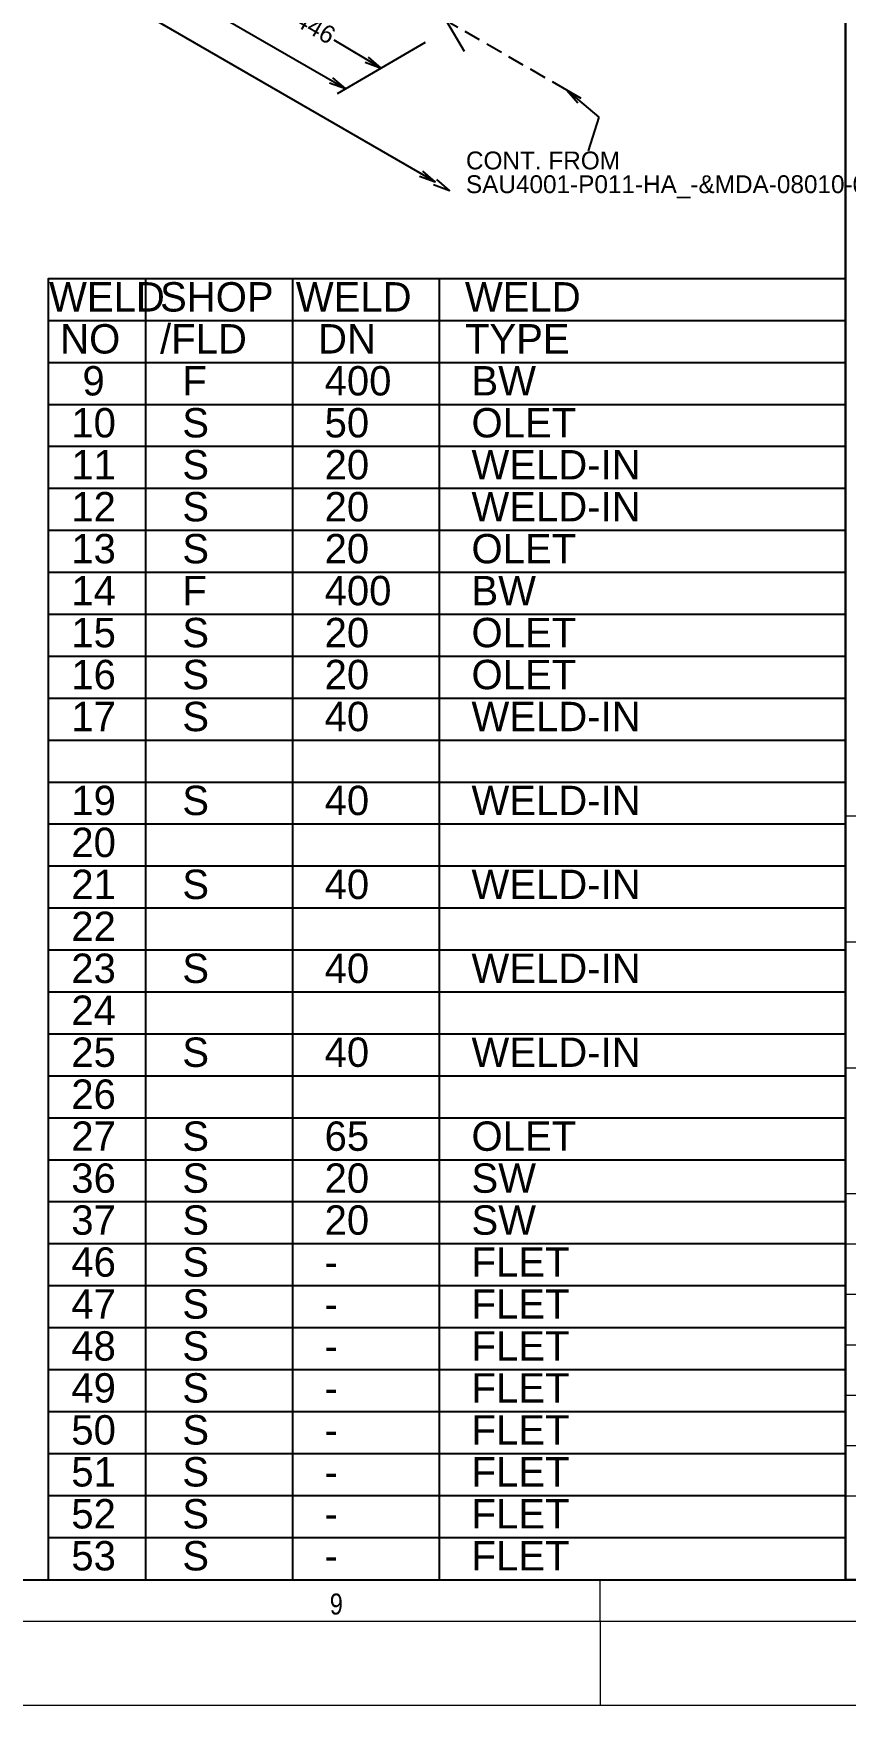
# Model space of a CAD drawing. Extents: x 0 to 846, y 0 to 594.
# Drawn here: x 563.2 to 660, y 0 to 199.2 of the extents above; entities that cross this region are included whole.
import ezdxf

# ---------------------------------------------------------------- set-up
doc = ezdxf.new("R2010")
doc.units = 0
doc.header["$MEASUREMENT"] = 0
doc.linetypes.add('GT110', pattern=[3, 2, -1])
doc.layers.get('0').update_dxf_attribs({"linetype": 'CONTINUOUS'})
doc.layers.add('G-ANNO-BRDR', color=3, linetype='CONTINUOUS', lineweight=0)
doc.layers.add('G-ANNO-TTLB', color=7, linetype='CONTINUOUS', lineweight=0)
doc.layers.add('GT_1', color=7, linetype='CONTINUOUS')
doc.styles.add('HTX1', font='O8116901', dxfattribs={"width": 1.02})
doc.styles.add('Style-Arial', font='arial.ttf')

# ---------------------------------------------------------------- blocks, each defined once
blk = doc.blocks.new('*U6')
at = {"layer": 'G-ANNO-TTLB', "color": 7, "lineweight": 13, "ltscale": 0.172512}
blk.add_line((0.20524, 0.0025), (0.20524, -0.0025), dxfattribs=at)
at = {"layer": 'G-ANNO-TTLB', "color": 7, "lineweight": 13, "insert": (0.17305, -0.00042), "char_height": 0.0025, "attachment_point": 4, "line_spacing_factor": 0.6, "style": 'Style-Arial', "bg_fill": 3, "box_fill_scale": 1.25, "bg_fill_color": 7, "bg_fill_transparency": 0}
blk.add_mtext('\\H1x;\\W0.8;9', dxfattribs=at)
blk = doc.blocks.new('*U4')
at = {"layer": 'G-ANNO-TTLB', "color": 7, "lineweight": 13, "ltscale": 0.172512}
blk.add_blockref('*U6', (0, 0.00476), dxfattribs=at)
blk.add_line((0.20525, 0.00226), (0.20525, -0.00774), dxfattribs=at)

msp = doc.modelspace()

# ---------------------------------------------------------------- linework, layer by layer
at = {"linetype": 'Continuous'}
msp.add_line((630.6, 189.27), (629.34, 185.25), dxfattribs=at)
at = {"layer": 'G-ANNO-BRDR', "color": 3, "lineweight": 13, "ltscale": 0.172512, "flags": 128}
msp.add_lwpolyline([(0, 594), (841, 594), (841, 0), (0, 0)], close=True, dxfattribs=at)
at = {"layer": 'G-ANNO-TTLB', "color": 7, "linetype": 'Continuous', "lineweight": 13}
msp.add_line((660, 15), (660, 199), dxfattribs=at)
at = {"layer": 'G-ANNO-TTLB', "linetype": 'Continuous', "lineweight": 13}
for p, q in [((660, 106), (831, 106)), ((660, 91), (831, 91))]:
    msp.add_line(p, q, dxfattribs=at)
at = {"layer": 'G-ANNO-TTLB', "color": 7, "lineweight": 13}
for p, q in [((660, 76), (831, 76)), ((660, 61), (831, 61)), ((660, 55), (717.58, 55)), ((660, 49), (717.58, 49)), ((660, 43), (717.58, 43)), ((660, 37), (717.58, 37)), ((660, 31), (717.58, 31)), ((660, 25), (717.58, 25)), ((660, 25), (831, 25)), ((660, 15), (831, 15))]:
    msp.add_line(p, q, dxfattribs=at)
at = {"layer": 'G-ANNO-TTLB', "color": 7, "lineweight": 13, "ltscale": 0.172512, "flags": 128}
for points in [[(15, 584), (836, 584), (836, 10), (15, 10)], [(831, 15), (20, 15), (20, 579), (831, 579)]]:
    msp.add_lwpolyline(points, close=True, dxfattribs=at)
at = {"layer": 'GT_1', "flags": 128}
for points in [[(20, 15), (831, 15), (831, 15), (660, 15), (660, 579), (20, 579), (20, 15)], [(831, 15), (831, 579), (660, 579), (660, 15), (831, 15)], [(611.12, 181.54), (338.6, 338.97)], [(614.6, 197.07), (610.4, 204.27)], [(600.44, 192.65), (583.73, 202.26)], [(604.68, 195.11), (599.09, 198.42)], [(609.93, 198.16), (599.43, 192.06)], [(602.78, 195.81), (604.68, 195.11), (603.18, 196.41)], [(598.53, 193.36), (600.43, 192.66), (598.93, 193.96)], [(628.5, 191.47), (626.8, 192.47), (628.1, 190.97)], [(626.8, 192.47), (630.6, 189.27)], [(609.22, 182.24), (611.12, 181.54), (609.62, 182.84)], [(610.92, 181.24), (612.82, 180.54), (611.32, 181.84)], [(660, 170), (565, 170), (565, 15)], [(576.6, 170), (576.6, 165)], [(594.1, 170), (594.1, 165)], [(611.6, 170), (611.6, 165)], [(660, 165), (565, 165)], [(576.6, 165), (576.6, 160)], [(594.1, 165), (594.1, 160)], [(611.6, 165), (611.6, 160)], [(660, 160), (565, 160)], [(576.6, 160), (576.6, 155)], [(594.1, 160), (594.1, 155)], [(611.6, 160), (611.6, 155)], [(660, 155), (565, 155)], [(576.6, 155), (576.6, 150)], [(594.1, 155), (594.1, 150)], [(611.6, 155), (611.6, 150)], [(660, 150), (565, 150)], [(576.6, 150), (576.6, 145)], [(594.1, 150), (594.1, 145)], [(611.6, 150), (611.6, 145)], [(660, 145), (565, 145)], [(576.6, 145), (576.6, 140)], [(594.1, 145), (594.1, 140)], [(611.6, 145), (611.6, 140)], [(660, 140), (565, 140)], [(576.6, 140), (576.6, 135)], [(594.1, 140), (594.1, 135)], [(611.6, 140), (611.6, 135)], [(660, 135), (565, 135)], [(576.6, 135), (576.6, 130)], [(594.1, 135), (594.1, 130)], [(611.6, 135), (611.6, 130)], [(660, 130), (565, 130)], [(576.6, 130), (576.6, 125)], [(594.1, 130), (594.1, 125)], [(611.6, 130), (611.6, 125)], [(660, 125), (565, 125)], [(576.6, 125), (576.6, 120)], [(594.1, 125), (594.1, 120)], [(611.6, 125), (611.6, 120)], [(660, 120), (565, 120)], [(576.6, 120), (576.6, 115)], [(594.1, 120), (594.1, 115)], [(611.6, 120), (611.6, 115)], [(660, 115), (565, 115)], [(576.6, 115), (576.6, 110)], [(594.1, 115), (594.1, 110)], [(611.6, 115), (611.6, 110)], [(660, 110), (565, 110)], [(576.6, 110), (576.6, 105)], [(594.1, 110), (594.1, 105)], [(611.6, 110), (611.6, 105)], [(660, 105), (565, 105)], [(576.6, 105), (576.6, 100)], [(594.1, 105), (594.1, 100)], [(611.6, 105), (611.6, 100)], [(660, 100), (565, 100)], [(576.6, 100), (576.6, 95)], [(594.1, 100), (594.1, 95)], [(611.6, 100), (611.6, 95)], [(660, 95), (565, 95)], [(576.6, 95), (576.6, 90)], [(594.1, 95), (594.1, 90)], [(611.6, 95), (611.6, 90)], [(660, 90), (565, 90)], [(576.6, 90), (576.6, 85)], [(594.1, 90), (594.1, 85)], [(611.6, 90), (611.6, 85)], [(660, 85), (565, 85)], [(576.6, 85), (576.6, 80)], [(594.1, 85), (594.1, 80)], [(611.6, 85), (611.6, 80)], [(660, 80), (565, 80)], [(576.6, 80), (576.6, 75)], [(594.1, 80), (594.1, 75)], [(611.6, 80), (611.6, 75)], [(660, 75), (565, 75)], [(576.6, 75), (576.6, 70)], [(594.1, 75), (594.1, 70)], [(611.6, 75), (611.6, 70)], [(660, 70), (565, 70)], [(576.6, 70), (576.6, 55)], [(594.1, 70), (594.1, 55)], [(611.6, 70), (611.6, 55)], [(660, 65), (565, 65)], [(660, 60), (565, 60)], [(660, 55), (565, 55)], [(576.6, 55), (576.6, 50)], [(594.1, 55), (594.1, 50)], [(611.6, 55), (611.6, 50)], [(660, 50), (565, 50)], [(576.6, 50), (576.6, 45)], [(594.1, 50), (594.1, 45)], [(611.6, 50), (611.6, 45)], [(660, 45), (565, 45)], [(576.6, 45), (576.6, 40)], [(594.1, 45), (594.1, 40)], [(611.6, 45), (611.6, 40)], [(660, 40), (565, 40)], [(576.6, 40), (576.6, 35)], [(594.1, 40), (594.1, 35)], [(611.6, 40), (611.6, 35)], [(660, 35), (565, 35)], [(576.6, 35), (576.6, 30)], [(594.1, 35), (594.1, 30)], [(611.6, 35), (611.6, 30)], [(660, 30), (565, 30)], [(576.6, 30), (576.6, 25)], [(594.1, 30), (594.1, 25)], [(611.6, 30), (611.6, 25)], [(660, 25), (565, 25)], [(576.6, 25), (576.6, 20)], [(594.1, 25), (594.1, 20)], [(611.6, 25), (611.6, 20)], [(660, 20), (565, 20)]]:
    msp.add_lwpolyline(points, dxfattribs=at)
at = {"layer": 'GT_1', "linetype": 'GT110', "flags": 128}
msp.add_lwpolyline([(626.8, 192.47), (612.9, 200.47)], dxfattribs=at)

# ---------------------------------------------------------------- texts
at = {"layer": 'GT_1', "style": 'HTX1', "width": 1.02}
msp.add_text('446', height=2.125, rotation=-30, dxfattribs=at).set_placement((594.22, 200.28))
for s, height, p in [('CONT. FROM', 2.125, (614.77, 183.04)), ('SAU4001-P011-HA_-&MDA-08010-056', 2.125, (614.77, 180.21)), ('WELD', 3.5, (565.1, 166.1)), (' SHOP', 3.5, (577, 166.1)), ('WELD', 3.5, (594.5, 166.1)), ('  WELD', 3.5, (612, 166.1)), (' NO', 3.5, (565.1, 161.1)), (' /FLD', 3.5, (577, 161.1)), ('  DN', 3.5, (594.5, 161.1)), ('  TYPE', 3.5, (612, 161.1)), ('   9', 3.5, (565.1, 156.1)), ('   F', 3.5, (577, 156.1)), ('400', 3.5, (597.93, 156.1)), ('BW', 3.5, (615.43, 156.1)), ('  10', 3.5, (565.1, 151.1)), ('   S', 3.5, (577, 151.1)), ('50', 3.5, (597.93, 151.1)), ('OLET', 3.5, (615.43, 151.1)), ('  11', 3.5, (565.1, 146.1)), ('   S', 3.5, (577, 146.1)), ('20', 3.5, (597.93, 146.1)), ('WELD-IN', 3.5, (615.43, 146.1)), ('  12', 3.5, (565.1, 141.1)), ('   S', 3.5, (577, 141.1)), ('20', 3.5, (597.93, 141.1)), ('WELD-IN', 3.5, (615.43, 141.1)), ('  13', 3.5, (565.1, 136.1)), ('   S', 3.5, (577, 136.1)), ('20', 3.5, (597.93, 136.1)), ('OLET', 3.5, (615.43, 136.1)), ('  14', 3.5, (565.1, 131.1)), ('   F', 3.5, (577, 131.1)), ('400', 3.5, (597.93, 131.1)), ('BW', 3.5, (615.43, 131.1)), ('  15', 3.5, (565.1, 126.1)), ('   S', 3.5, (577, 126.1)), ('20', 3.5, (597.93, 126.1)), ('OLET', 3.5, (615.43, 126.1)), ('  16', 3.5, (565.1, 121.1)), ('   S', 3.5, (577, 121.1)), ('20', 3.5, (597.93, 121.1)), ('OLET', 3.5, (615.43, 121.1)), ('  17', 3.5, (565.1, 116.1)), ('   S', 3.5, (577, 116.1)), ('40', 3.5, (597.93, 116.1)), ('WELD-IN', 3.5, (615.43, 116.1)), ('  19', 3.5, (565.1, 106.1)), ('   S', 3.5, (577, 106.1)), ('40', 3.5, (597.93, 106.1)), ('WELD-IN', 3.5, (615.43, 106.1)), ('  20', 3.5, (565.1, 101.1)), ('  21', 3.5, (565.1, 96.1)), ('   S', 3.5, (577, 96.1)), ('40', 3.5, (597.93, 96.1)), ('WELD-IN', 3.5, (615.43, 96.1)), ('  22', 3.5, (565.1, 91.1)), ('  23', 3.5, (565.1, 86.1)), ('   S', 3.5, (577, 86.1)), ('40', 3.5, (597.93, 86.1)), ('WELD-IN', 3.5, (615.43, 86.1)), ('  24', 3.5, (565.1, 81.1)), ('  25', 3.5, (565.1, 76.1)), ('   S', 3.5, (577, 76.1)), ('40', 3.5, (597.93, 76.1)), ('WELD-IN', 3.5, (615.43, 76.1)), ('  26', 3.5, (565.1, 71.1)), ('  27', 3.5, (565.1, 66.1)), ('   S', 3.5, (577, 66.1)), ('65', 3.5, (597.93, 66.1)), ('OLET', 3.5, (615.43, 66.1)), ('  36', 3.5, (565.1, 61.1)), ('   S', 3.5, (577, 61.1)), ('20', 3.5, (597.93, 61.1)), ('SW', 3.5, (615.43, 61.1)), ('  37', 3.5, (565.1, 56.1)), ('   S', 3.5, (577, 56.1)), ('20', 3.5, (597.93, 56.1)), ('SW', 3.5, (615.43, 56.1)), ('  46', 3.5, (565.1, 51.1)), ('   S', 3.5, (577, 51.1)), ('FLET', 3.5, (615.43, 51.1)), ('-', 3.5, (597.93, 51.1)), ('  47', 3.5, (565.1, 46.1)), ('   S', 3.5, (577, 46.1)), ('FLET', 3.5, (615.43, 46.1)), ('-', 3.5, (597.93, 46.1)), ('  48', 3.5, (565.1, 41.1)), ('   S', 3.5, (577, 41.1)), ('FLET', 3.5, (615.43, 41.1)), ('-', 3.5, (597.93, 41.1)), ('  49', 3.5, (565.1, 36.1)), ('   S', 3.5, (577, 36.1)), ('FLET', 3.5, (615.43, 36.1)), ('-', 3.5, (597.93, 36.1)), ('  50', 3.5, (565.1, 31.1)), ('   S', 3.5, (577, 31.1)), ('FLET', 3.5, (615.43, 31.1)), ('-', 3.5, (597.93, 31.1)), ('  51', 3.5, (565.1, 26.1)), ('   S', 3.5, (577, 26.1)), ('FLET', 3.5, (615.43, 26.1)), ('-', 3.5, (597.93, 26.1)), ('  52', 3.5, (565.1, 21.1)), ('   S', 3.5, (577, 21.1)), ('FLET', 3.5, (615.43, 21.1)), ('-', 3.5, (597.93, 21.1)), ('  53', 3.5, (565.1, 16.1)), ('   S', 3.5, (577, 16.1)), ('FLET', 3.5, (615.43, 16.1)), ('-', 3.5, (597.93, 16.1))]:
    msp.add_text(s, height=height, dxfattribs=at).set_placement(p)

# ---------------------------------------------------------------- next in the draw order: block references
at = {"layer": 'G-ANNO-TTLB', "color": 7, "lineweight": 13, "ltscale": 0.172512, "xscale": 999.9999989091542, "yscale": 999.9999989091542, "zscale": 999.9999989091542}
msp.add_blockref('*U4', (425.5, 7.74), dxfattribs=at)

# ---------------------------------------------------------------- next in the draw order: linework, layer by layer
at = {"layer": 'GT_1', "flags": 128}
for points in [[(576.6, 20), (576.6, 15)], [(594.1, 20), (594.1, 15)], [(611.6, 20), (611.6, 15)]]:
    msp.add_lwpolyline(points, dxfattribs=at)

doc.saveas('drawing.dxf')
